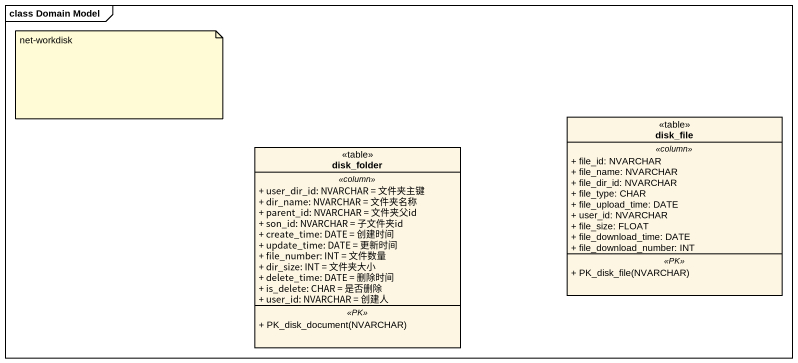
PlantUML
@startuml
mainframe class Domain Model
hide circle
hide empty members
skinparam classAttributeIconSize 0
class disk_file <<table>> {
  .. <<column>> ..
  + file_id: NVARCHAR
  + file_name: NVARCHAR
  + file_dir_id: NVARCHAR
  + file_type: CHAR
  + file_upload_time: DATE
  + user_id: NVARCHAR
  + file_size: FLOAT
  + file_download_time: DATE
  + file_download_number: INT
  .. <<PK>> ..
  + PK_disk_file(NVARCHAR)
}
class disk_folder <<table>> {
  .. <<column>> ..
  + user_dir_id: NVARCHAR = 文件夹主键
  + dir_name: NVARCHAR = 文件夹名称
  + parent_id: NVARCHAR = 文件夹父id
  + son_id: NVARCHAR = 子文件夹id
  + create_time: DATE = 创建时间
  + update_time: DATE = 更新时间
  + file_number: INT = 文件数量
  + dir_size: INT = 文件夹大小
  + delete_time: DATE = 删除时间
  + is_delete: CHAR = 是否删除
  + user_id: NVARCHAR = 创建人
  .. <<PK>> ..
  + PK_disk_document(NVARCHAR)
}
note as N1
  net-workdisk
end note
@enduml
